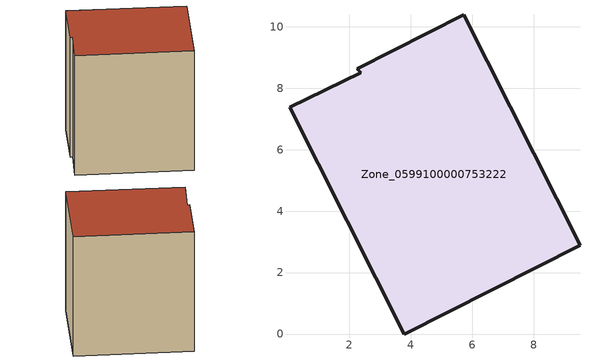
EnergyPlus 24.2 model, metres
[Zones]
Zone_0599100000753222
 floor ground (C_G): 2.36,8.5 2.25,8.63 5.72,10.38 9.5,2.89 3.78,0 0.05,7.39 z2.99
 wall outside (C_F): 3.78,0 9.5,2.89 5.72,10.38 2.25,8.63 2.36,8.5 0.05,7.39 3.78,0 z2.99:12.46
 roof outside (C_R): 2.36,8.5 0.05,7.39 3.78,0 9.5,2.89 5.72,10.38 2.25,8.63 z12.46
[BUILDING]
Pand.0599100000753222: North Axis=0; Terrain=City; Loads Convergence Tolerance Value=0.04; Temperature Convergence Tolerance Value=0.4; Solar Distribution=FullExterior; Maximum Number of Warmup Days=25; Minimum Number of Warmup Days=1
[Site:Location]
Rotterdam.The.Hague.AP_ZH_NLD Design_Conditions: Latitude=51.96; Longitude=4.45; Time Zone=1; Elevation=-4.5
[SITE:GROUNDTEMPERATURE:BUILDINGSURFACE]
18, 18, 18, 18, 18, 18, 18, 18, 18, 18, 18, 18
[MATERIAL] Thermal Absorptance=0.9; Solar Absorptance=0.7; Visible Absorptance=0.7
Name | Roughness | Thickness | Conductivity | Density | Specific Heat
G.TI.2006-2014 | MediumSmooth | 0.15 | 0.06 | 540 | 1210
F.TI.2006-2014 | Rough | 0.3 | 0.12 | 1920 | 840
R.TI.2006-2014 | MediumRough | 0.2 | 0.08 | 1500 | 1000
[CONSTRUCTION]
C_G: G.TI.2006-2014
C_F: F.TI.2006-2014
C_R: R.TI.2006-2014
[ZONE]
Zone_0599100000753222: Type=1; Multiplier=1; Ceiling Height=Autocalculate; Volume=Autocalculate; Floor Area=autocalculate; Part of Total Floor Area=Yes
[ZONEINFILTRATION:DESIGNFLOWRATE]
Infil_Zone_0599100000753222: Zone or ZoneList or Space or SpaceList=Zone_0599100000753222; Schedule=AlwaysOn; Design Flow Rate Calculation Method=Flow/Area; Flow Rate per Floor Area=0.0015; Constant Term Coefficient=1; Temperature Term Coefficient=0; Velocity Term Coefficient=0; Velocity Squared Term Coefficient=0
[HVACTEMPLATE:ZONE:IDEALLOADSAIRSYSTEM]
Zone_0599100000753222: Maximum Heating Supply Air Temperature=50; Minimum Cooling Supply Air Temperature=13; Maximum Heating Supply Air Humidity Ratio=0.0156; Minimum Cooling Supply Air Humidity Ratio=0.0077; Heating Limit=NoLimit; Cooling Limit=NoLimit; Dehumidification Control Type=ConstantSensibleHeatRatio; Cooling Sensible Heat Ratio=0.7; Dehumidification Setpoint=60; Humidification Control Type=None; Humidification Setpoint=30; Outdoor Air Method=None; Outdoor Air Flow Rate per Person=0.00944; Outdoor Air Flow Rate per Zone Floor Area=0; Outdoor Air Flow Rate per Zone=0; Demand Controlled Ventilation Type=None; Outdoor Air Economizer Type=NoEconomizer; Heat Recovery Type=None; Sensible Heat Recovery Effectiveness=0.7; Latent Heat Recovery Effectiveness=0.65
[ZONECONTROL:THERMOSTAT]
ThermostatControl_Zone_0599100000753222: Zone or ZoneList=Zone_0599100000753222; Control Type Schedule=DualSetpointControlType; Control 1=Thermostat_Zone_0599100000753222; Temperature Difference Between Cutout And Setpoint=0
[THERMOSTATSETPOINT:DUALSETPOINT]
Thermostat_Zone_0599100000753222: Heating Setpoint Temperature Schedule=HeatingSetpoint_Zone_0599100000753222; Cooling Setpoint Temperature Schedule=CoolingSetpoint_Zone_0599100000753222
[SCHEDULE:COMPACT]
HeatingSetpoint_Zone_0599100000753222: Through: 12/31, For: AllDays, Until: 24:00, 21
CoolingSetpoint_Zone_0599100000753222: Through: 12/31, For: AllDays, Until: 24:00, 24
DualSetpointControlType: Through: 12/31, For: AllDays, Until: 24:00, 4
AlwaysOn: Through: 12/31, For: AllDays, Until: 24:00, 1
